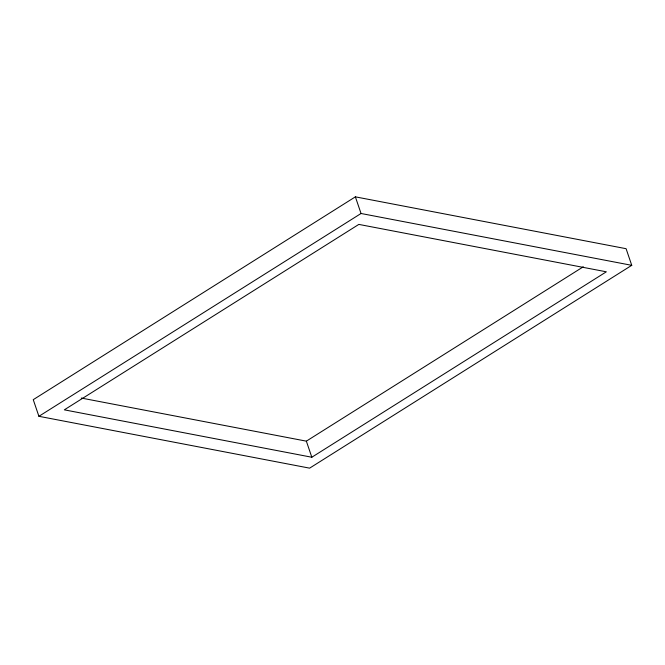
<?xml version="1.0" encoding="UTF-8"?>
<svg xmlns="http://www.w3.org/2000/svg" width="665" height="665" viewBox="0 0 665 665"><rect width="100%" height="100%" fill="white"/><g stroke="black" fill="none" stroke-linecap="round" stroke-linejoin="round"><path stroke-width="1" d="M355.376 196.848L33.25 399.673L38.911 416.307L309.624 468.152L631.75 265.327L626.089 248.693L355.376 196.848L361.037 213.49L631.75 265.327M38.911 416.307L361.037 213.49M81.255 398.044L306.349 441.153L583.288 266.79M311.827 457.237L606.339 271.802L358.834 224.404L64.322 409.84L311.827 457.237L306.349 441.153"/></g></svg>
